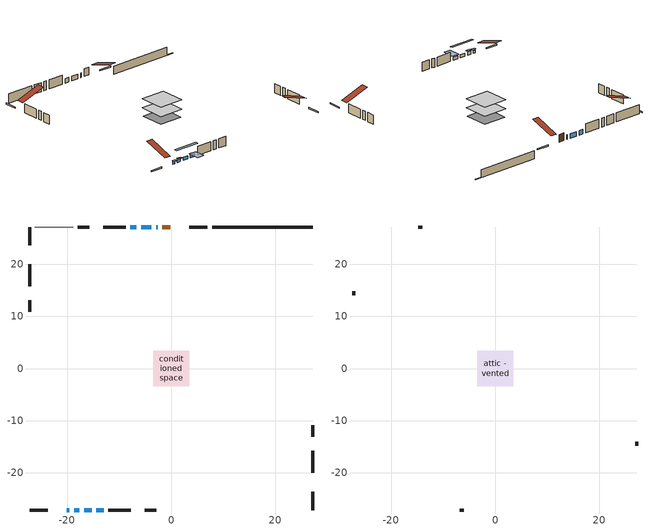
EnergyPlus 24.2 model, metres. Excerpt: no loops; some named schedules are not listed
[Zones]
conditioned space
 floor adiabatic (AdiabaticFloorConstruction): -3.46,-3.46 -3.46,3.46 3.46,3.46 3.46,-3.46 z1.31
 floor foundation (Slab1 construction): -3.3,-3.3 -3.3,3.3 3.3,3.3 3.3,-3.3 z-0.88
 wall outside (RimJoist1 construction): 6.91,27.19 3.42,27.19 / -27.19,-27.19 -23.71,-27.19 / -27.19,27.19 -27.19,23.71 / 27.19,-27.19 27.19,-23.71 z1.31:1.61
 wall outside (AdiabaticWallConstruction 1): -0.21,27.19 -1.7,27.19 z1.31:3.34
 wall outside (AdiabaticWallConstruction): -2.62,27.19 -2.9,27.19 / -3.83,27.19 -5.75,27.19 / -6.68,27.19 -7.86,27.19 z1.31:2.53; -20.08,-27.19 -19.56,-27.19 z1.31:1.97; -18.64,-27.19 -17.65,-27.19 z1.31:2.3; -16.72,-27.19 -15.32,-27.19 / -14.39,-27.19 -13,-27.19 z1.31:2.23
 wall outside (Wall1 construction): -8.79,27.19 -13.07,27.19 / -12.07,-27.19 -7.79,-27.19 / -27.19,20.08 -27.19,15.8 / 27.19,-20.08 27.19,-15.8 z1.31:3.75
 wall outside (Wall3 construction): -15.76,27.19 -17.94,27.19 / -5.1,-27.19 -2.92,-27.19 / -27.19,13.11 -27.19,10.93 / 27.19,-13.11 27.19,-10.93 z1.31:3.75
 wall foundation (FoundationWall1 construction): 7.84,27.19,-0.88 7.84,27.19,1.31 25.26,27.19,1.31 25.26,27.19,-0.75 27.19,27.19,-0.75 27.19,27.19,-0.88
 wall adiabatic (Wall4 construction): -18.87,27.19 -26.26,27.19 z1.31:3.75
 window (WindowConstruction 2): -2.63,27.19 -2.9,27.19 z1.31:2.53
 window (WindowConstruction 3): -20.08,-27.19 -19.57,-27.19 z1.31:1.97
 window (WindowConstruction): -3.83,27.19 -5.75,27.19 z1.31:2.53
 window (WindowConstruction 1): -18.64,-27.19 -17.65,-27.19 z1.31:2.3
 window (WindowConstruction 4): -6.68,27.19 -7.86,27.19 z1.31:2.53
 window (WindowConstruction 5): -16.72,-27.19 -15.32,-27.19 z1.31:2.22
 window (WindowConstruction 6): -14.39,-27.19 -13,-27.19 z1.31:2.22
 door (Door): -0.21,27.19 -1.7,27.19 z1.31:3.34
 ceiling adiabatic (AdiabaticFloorConstruction): 3.46,-3.46 3.46,3.46 -3.46,3.46 -3.46,-3.46 z1.31
attic - vented
 floor to conditioned space (Floor1 construction Reversed): -3.46,-3.46 -3.46,3.46 3.46,3.46 3.46,-3.46 z3.75
 wall outside (Wall2 construction): -14,27.19 -14.83,27.19 / -6.86,-27.19 -6.03,-27.19 / -27.19,14.87 -27.19,14.04 / 27.19,-14.87 27.19,-14.04 z1.31:3.75
 roof outside (Roof1 construction): 0.72,27.19,3.75 0.72,20.46,5.99 2.5,20.46,5.99 2.5,27.19,3.75; -21,-27.19,3.75 -21,-20.46,5.99 -22.78,-20.46,5.99 -22.78,-27.19,3.75; -27.19,21,3.75 -20.46,21,5.99 -20.46,22.78,5.99 -27.19,22.78,3.75; 27.19,-21,3.75 20.46,-21,5.99 20.46,-22.78,5.99 27.19,-22.78,3.75
shading: -19.27,-27.19 -20.37,-27.19 -20.37,-27.8 -19.27,-27.8 z2.27; -17.5,-27.19 -18.79,-27.19 -18.79,-27.8 -17.5,-27.8 z2.45; -12.58,-27.19 -19.46,-27.19 -19.46,-27.8 -12.58,-27.8 z4.96; -12.7,-27.19 -14.69,-27.19 -14.69,-30.24 -12.7,-30.24 z2.52
[Building]
Building 1: Terrain=Suburbs
[Site:Location]
Bathurst AP_NB: Latitude {deg}=47.63; Longitude {deg}=-65.74; Time Zone {hr}=-4; Elevation {m}=59; Keep Site Location Information=Yes
[Site:GroundTemperature:Shallow]
0.0375368, -2.14911, -2.32423, -1.28655, 2.87914, 7.02543, 10.62, 12.8971, 13.0906, 11.2385, 7.7356, 3.71651
[Site:WaterMainsTemperature]
Calculation Method=Schedule; Temperature Schedule=mains temperature schedule
[Material] Roughness=Rough; Thermal Absorptance=0.9
Name | Thickness {m} | Conductivity {W/m-K} | Density {kg/m3} | Specific Heat {J/kg-K} | Solar Absorptance | Visible Absorptance
asphalt or fiberglass shingles | 0.00635 | 0.162714 | 1121.4 | 1465.45 | 0.4 | 0.4
ceiling loosefill ins | 0.169333 | 0.0480833 | 16.02 | 1046.75 | 0.7 | 0.7
ceiling stud and cavity | 0.1397 | 0.119484 | 65.682 | 1177.47 | 0.7 | 0.7
concrete 4.0 in. | 0.1016 | 1.803125 | 2242.8 | 837.4 | 0.7 | 0.7
concrete 8.0 in. | 0.2032 | 1.803125 | 2242.8 | 837.4 | 0.7 | 0.7
door material | 0.04445 | 0.0451087 | 512.64 | 1214.23 | 0.7 | 0.7
exterior vertical ins | 0.0492593 | 0.029427 | 32.04 | 1214.23 | 0.7 | 0.7
floor covering | 0.0127 | 0.0433444 | 54.468 | 1339.84 | 0.6 | 0.6
floor rigid ins; wall rigid ins 2 | 0.512978 | 0.029427 | 32.04 | 1214.23 | 0.7 | 0.7
floor stud and cavity | 0.1397 | 1.75129 | 37.0049 | 1207.88 | 0.7 | 0.7
furniture material conditioned space 1 | 0.1524 | 0.115458 | 640.8 | 1214.23 | 0.6 | 0.6
gypsum board | 0.0127 | 0.160291 | 801 | 837.4 | 0.6 | 0.6
gypsum board 1 | 0.0127 | 0.160291 | 801 | 837.4 | 0.7 | 0.7
osb sheathing 0.5 in. | 0.0127 | 0.115458 | 512.64 | 1214.23 | 0.7 | 0.7
osb sheathing 0.75 in. | 0.01905 | 0.115458 | 512.64 | 1214.23 | 0.7 | 0.7
osb sheathing 2.0 in. | 0.0508 | 0.115458 | 512.64 | 1214.23 | 0.7 | 0.7
rim joist rigid ins; wall rigid ins | 0.051816 | 0.029427 | 32.04 | 1214.23 | 0.7 | 0.7
rim joist stud and cavity | 0.0508 | 0.04043 | 125.044 | 1163.47 | 0.6 | 0.6
wall rigid ins 1 | 0.051816 | 0.029427 | 32.04 | 1214.23 | 0.4 | 0.4
wall stud and cavity | 0.1397 | 0.237545 | 139.0536 | 1170.24 | 0.7 | 0.7
wall stud and cavity 1 | 0.0889 | 6.9971 | 50.32683 | 1063.81 | 0.6 | 0.6
wall stud and cavity 2 | 0.1397 | 0.286894 | 139.0536 | 1170.24 | 0.7 | 0.7
wall stud and cavity 3 | 0.1397 | 0.186005 | 139.0536 | 1170.24 | 0.7 | 0.7
wall stud and cavity 4 | 0.0889 | 0.380278 | 52.3479 | 1209.89 | 0.7 | 0.7
wall stud and cavity 5 | 0.0889 | 0.391764 | 83.0341 | 1211.67 | 0.7 | 0.7
wood siding | 0.0254 | 0.102417 | 544.68 | 1172.36 | 0.4 | 0.4
wood siding 1 | 0.00254 | 0.102417 | 544.68 | 1172.36 | 0.4 | 0.4
wood siding 2; wood siding 3; wood siding 4 | 0.0254 | 0.102417 | 544.68 | 1172.36 | 0.7 | 0.7
[WindowMaterial:SimpleGlazingSystem]
Name | U-Factor {W/m2-K} | Solar Heat Gain Coefficient
WindowMaterial | 2.95256 | 0.6
WindowMaterial 1 | 3.01445 | 0.52
WindowMaterial 2 | 3.068959 | 0.39
WindowMaterial 3 | 2.97698 | 0.57
WindowMaterial 4 | 2.98492 | 0.56
[Construction]
AdiabaticFloorConstruction: floor stud and cavity, floor rigid ins, osb sheathing 0.75 in., floor covering
AdiabaticWallConstruction: wood siding 3, wall rigid ins 2, wall stud and cavity 4, gypsum board
AdiabaticWallConstruction 1: wood siding 4, wall rigid ins 2, wall stud and cavity 4, gypsum board
Door: door material
Floor1 construction Reversed: gypsum board, ceiling stud and cavity, ceiling loosefill ins
FoundationWall1 construction: concrete 8.0 in., gypsum board 1
furniture construction conditioned space 1: furniture material conditioned space 1
PartitionWallConstruction: gypsum board, wall stud and cavity 5, gypsum board
RimJoist1 construction: wood siding 2, rim joist rigid ins, osb sheathing 2.0 in., rim joist stud and cavity
Roof1 construction: asphalt or fiberglass shingles
Slab1 construction: concrete 4.0 in.
Wall1 construction: wood siding, wall rigid ins, osb sheathing 0.5 in., wall stud and cavity, gypsum board
Wall2 construction: wood siding 1, wall stud and cavity 1
Wall3 construction: wood siding, wall rigid ins, osb sheathing 0.5 in., wall stud and cavity 2, gypsum board
Wall4 construction: wall rigid ins 1, osb sheathing 0.5 in., wall stud and cavity 3, gypsum board
WindowConstruction: WindowMaterial
WindowConstruction 1: WindowMaterial 1
WindowConstruction 2; WindowConstruction 3: WindowMaterial 2
WindowConstruction 4: WindowMaterial 3
WindowConstruction 5; WindowConstruction 6: WindowMaterial 4
[Zone] Multiplier=1; Part of Total Floor Area=Yes
Name | Volume {m3}
attic - vented | 17.4177
conditioned space | 222.6
[Space]
Name | Zone | Volume {m3}
attic - vented 1 | attic - vented | 17.4177
conditioned space 1 | conditioned space | 222.6
[ZoneInfiltration:EffectiveLeakageArea]
infil attic - vented 1: Zone or Space=attic - vented 1; Schedule=Always On Discrete; Effective Air Leakage Area {cm2}=1912; Stack Coefficient=0.000325653; Wind Coefficient=1.21926e-05
[ZoneMixing]
whole house fan mix: Zone or Space=attic - vented; Schedule=Always On Continuous; Design Flow Rate Calculation Method=Flow/Zone; Design Flow Rate {m3/s}=0; Source Zone or Space=conditioned space
[SurfaceProperty:ExposedFoundationPerimeter]
Slab1: Exposed Perimeter Calculation Method=TotalExposedPerimeter; Total Exposed Perimeter {m}=19.355
[InternalMass] Zone or ZoneList=conditioned space; Space or SpaceList=conditioned space 1
Name | Construction | Surface Area {m2}
furniture mass conditioned space 1 | furniture construction conditioned space 1 | 36.5997
partition wall mass | PartitionWallConstruction | 91.4993
[Lights]
interior lighting: Zone or ZoneList or Space or SpaceList=conditioned space 1; Schedule=interior lighting schedule; Design Level Calculation Method=LightingLevel; Lighting Level {W}=343.2; Return Air Fraction=0; Fraction Radiant=0.6; Fraction Visible=0.2; Fraction Replaceable=1
[People]
occupants: Zone or ZoneList or Space or SpaceList=conditioned space 1; Number of People Schedule=occupants schedule; Number of People Calculation Method=People; Number of People=3; Fraction Radiant=0.314171; Sensible Heat Fraction=0.56303; Activity Level Schedule=occupants activity schedule; Carbon Dioxide Generation Rate {m3/s-W}=0; Enable ASHRAE 55 Comfort Warnings=No; Mean Radiant Temperature Calculation Type=EnclosureAveraged
[ElectricEquipment] Zone or ZoneList or Space or SpaceList=conditioned space 1; Design Level Calculation Method=EquipmentLevel
Name | Schedule | Design Level {W} | Fraction Latent | Fraction Radiant | Fraction Lost
clothes dryer | clothes dryer schedule | 140.772 | 0.015 | 0.081 | 0.85
clothes washer | clothes washer schedule | 32.1985 | 0.03 | 0.162 | 0.7
cooking range | cooking range schedule | 208.969 | 0.08 | 0.432 | 0.2
dishwasher | dishwasher schedule | 66.8632 | 0.3 | 0.18 | 0.4
fridge | fridge schedule | 72.9452 | 0 | 0.6 | 0
mech vent house fan | mech vent house fan schedule | 19.9167 | 0 | 0 | 0.5
mech vent house fan cfis | mech vent house fan cfis schedule | 0 | 0 | 0 | 0
misc plug loads | misc plug loads schedule | 494.7 | 0.045 | 0.513 | 0.1
whole house fan | Always On Discrete | 0 | 0 | 0 | 1
[OtherEquipment] Zone or ZoneList or Space or SpaceList=conditioned space 1; Design Level Calculation Method=EquipmentLevel
Name | Fuel Type | Schedule | Design Level {W} | Fraction Latent | Fraction Radiant | Fraction Lost
clothes dryer 1 | Electricity | clothes dryer schedule | 0 | 0.015 | 0.081 | 0.85
cooking range 1 | Electricity | cooking range schedule | 0 | 0.08 | 0.432 | 0.2
general water use latent | None | general water use schedule | 59.3978 | 1 | 0 | 0
general water use sensible | None | general water use schedule | -58.539 | 0 | 0.6 | 0
mech vent house fan latent load | None | Always On Discrete | 0 | 1 | 0 | 0
mech vent house fan sensible load | None | Always On Discrete | 0 | 0 | 0 | 0
water heater energy adjustment1 | Electricity | Always On Discrete | 0.01 | 0 | 0 | 1
[ZoneInfiltration:DesignFlowRate] Zone or ZoneList or Space or SpaceList=conditioned space 1; Schedule=Always On Discrete; Design Flow Rate Calculation Method=Flow/Zone; Design Flow Rate {m3/s}=0
infil flow; natural vent flow; whole house fan flow
[ZoneControl:Thermostat]
conditioned space Thermostat: Zone or ZoneList=conditioned space; Control Type Schedule=conditioned space Thermostat Schedule; Control 1=conditioned space temperature setpoint; Temperature Difference Between Cutout And Setpoint {deltaC}=0
[ZoneHVAC:Baseboard:Convective:Electric]
electric baseboard: Availability Schedule=Always On Discrete; Heating Design Capacity {W}=4780.28; Efficiency=1
[Zone equipment]
conditioned space: electric baseboard
[Foundation:Kiva]
Foundation Kiva 1: Initial Indoor Air Temperature {C}=18; Wall Height Above Grade {m}=1.31; Wall Depth Below Slab {m}=0.2032; Custom Block Material Name 1=exterior vertical ins; Custom Block Depth 1 {m}=2.189988; Custom Block X Position 1 {m}=0.2159; Custom Block Z Position 1 {m}=0
[Foundation:Kiva:Settings]
Soil Conductivity {W/m-K}=0.849921; Soil Density {kg/m3}=1842.3; Soil Specific Heat {J/kg-K}=418.7; Ground Solar Absorptivity=0.9; Ground Thermal Absorptivity=0.9; Ground Surface Roughness {m}=0.03; Far-Field Width {m}=40; Deep-Ground Boundary Condition=ZeroFlux; Deep-Ground Depth {m}=40; Minimum Cell Dimension {m}=0.2; Maximum Cell Growth Coefficient=3; Simulation Timestep=Timestep
[Exterior:Lights]
exterior lighting: Schedule=exterior lighting schedule; Design Level {W}=75.6
[EnergyManagementSystem:GlobalVariable]
infil_program_Qfan
infil_program_Qinf
natural_vent_program_Qnv
natural_vent_program_Qwhf
[EnergyManagementSystem:Sensor]
Name | Output:Variable or Output:Meter Index Key | Output:Variable or Output:Meter
airflow_gain | infil flow | Infiltration Sensible Heat Gain Energy
airflow_gain_1 | natural vent flow | Infiltration Sensible Heat Gain Energy
airflow_gain_2 | whole house fan flow | Infiltration Sensible Heat Gain Energy
airflow_loss | infil flow | Infiltration Sensible Heat Loss Energy
airflow_loss_1 | natural vent flow | Infiltration Sensible Heat Loss Energy
airflow_loss_2 | whole house fan flow | Infiltration Sensible Heat Loss Energy
clg_load_cond |  | Cooling:EnergyTransfer:Zone:CONDITIONED SPACE
clg_sp_s; clg_sp_s_1 | cooling setpoint | Schedule Value
clothes_dryer_exhaust_0_sch_s | clothes dryer exhaust 0 schedule | Schedule Value
conditioned_space_clg_unmet_s | conditioned space | Zone Cooling Setpoint Not Met Time
conditioned_space_htg_unmet_s | conditioned space | Zone Heating Setpoint Not Met Time
cool_season | cooling season schedule | Schedule Value
fridge_tin_s | conditioned space | Zone Mean Air Temperature
htg_load_cond |  | Heating:EnergyTransfer:Zone:CONDITIONED SPACE
htg_sp_s; htg_sp_s_1 | heating setpoint | Schedule Value
ig_ee_conv | clothes dryer | Electric Equipment Convective Heating Energy
ig_ee_conv_2 | cooking range | Electric Equipment Convective Heating Energy
ig_ee_conv_4 | fridge | Electric Equipment Convective Heating Energy
ig_ee_conv_5 | misc plug loads | Electric Equipment Convective Heating Energy
ig_ee_conv_6 | whole house fan | Electric Equipment Convective Heating Energy
ig_ee_rad | clothes dryer | Electric Equipment Radiant Heating Energy
ig_ee_rad_2 | cooking range | Electric Equipment Radiant Heating Energy
ig_ee_rad_4 | fridge | Electric Equipment Radiant Heating Energy
ig_ee_rad_5 | misc plug loads | Electric Equipment Radiant Heating Energy
ig_ee_rad_6 | whole house fan | Electric Equipment Radiant Heating Energy
ig_lgt_conv | interior lighting | Lights Convective Heating Energy
ig_lgt_rad | interior lighting | Lights Radiant Heating Energy
ig_lgt_vis | interior lighting | Lights Visible Radiation Heating Energy
ig_oe_conv | clothes dryer 1 | Other Equipment Convective Heating Energy
ig_oe_conv_1 | cooking range 1 | Other Equipment Convective Heating Energy
ig_oe_conv_2 | general water use latent | Other Equipment Convective Heating Energy
ig_oe_conv_3 | general water use sensible | Other Equipment Convective Heating Energy
ig_oe_conv_4 | water heater energy adjustment1 | Other Equipment Convective Heating Energy
ig_oe_rad | clothes dryer 1 | Other Equipment Radiant Heating Energy
ig_oe_rad_1 | cooking range 1 | Other Equipment Radiant Heating Energy
ig_oe_rad_2 | general water use latent | Other Equipment Radiant Heating Energy
ig_oe_rad_3 | general water use sensible | Other Equipment Radiant Heating Energy
ig_oe_rad_4 | water heater energy adjustment1 | Other Equipment Radiant Heating Energy
ig_ppl_conv | occupants | People Convective Heating Energy
ig_ppl_rad | occupants | People Radiant Heating Energy
im_conv | furniture mass conditioned space 1 | Surface Inside Face Convection Heat Gain Energy
im_conv_1 | partition wall mass | Surface Inside Face Convection Heat Gain Energy
im_ig | furniture mass conditioned space 1 | Surface Inside Face Internal Gains Radiation Heat Gain Energy
im_ig_1 | partition wall mass | Surface Inside Face Internal Gains Radiation Heat Gain Energy
im_lgt | furniture mass conditioned space 1 | Surface Inside Face Lights Radiation Heat Gain Energy
im_lgt_1 | partition wall mass | Surface Inside Face Lights Radiation Heat Gain Energy
im_sol | furniture mass conditioned space 1 | Surface Inside Face Solar Radiation Heat Gain Energy
im_sol_1 | partition wall mass | Surface Inside Face Solar Radiation Heat Gain Energy
im_surf | furniture mass conditioned space 1 | Surface Inside Face Net Surface Thermal Radiation Heat Gain Energy
im_surf_1 | partition wall mass | Surface Inside Face Net Surface Thermal Radiation Heat Gain Energy
mv_conv | mech vent house fan | Electric Equipment Convective Heating Energy
mv_conv_1 | mech vent house fan cfis | Electric Equipment Convective Heating Energy
mv_conv_2 | mech vent house fan latent load | Other Equipment Convective Heating Energy
mv_conv_3 | mech vent house fan sensible load | Other Equipment Convective Heating Energy
mv_rad | mech vent house fan | Electric Equipment Radiant Heating Energy
mv_rad_1 | mech vent house fan cfis | Electric Equipment Radiant Heating Energy
mv_rad_2 | mech vent house fan latent load | Other Equipment Radiant Heating Energy
mv_rad_3 | mech vent house fan sensible load | Other Equipment Radiant Heating Energy
natural_vent_s | natural vent schedule | Schedule Value
out_pb_s |  | Site Outdoor Air Barometric Pressure
out_wt_s |  | Site Outdoor Air Humidity Ratio
site_vw_s |  | Site Wind Speed
ss_back_out | Window1 | Surface Window Shortwave from Zone Back Out Window Heat Transfer Rate
ss_back_out_1 | Window2 | Surface Window Shortwave from Zone Back Out Window Heat Transfer Rate
ss_back_out_2 | Window3 | Surface Window Shortwave from Zone Back Out Window Heat Transfer Rate
ss_back_out_3 | Window4 | Surface Window Shortwave from Zone Back Out Window Heat Transfer Rate
ss_back_out_4 | Window5 | Surface Window Shortwave from Zone Back Out Window Heat Transfer Rate
ss_back_out_5 | Window6 | Surface Window Shortwave from Zone Back Out Window Heat Transfer Rate
ss_back_out_6 | Window7 | Surface Window Shortwave from Zone Back Out Window Heat Transfer Rate
ss_conv | Door1 | Surface Inside Face Convection Heat Gain Energy
ss_conv_1 | Window1 | Surface Inside Face Convection Heat Gain Energy
ss_conv_2 | Window2 | Surface Inside Face Convection Heat Gain Energy
ss_conv_3 | Window3 | Surface Inside Face Convection Heat Gain Energy
ss_conv_4 | Window4 | Surface Inside Face Convection Heat Gain Energy
ss_conv_5 | Window5 | Surface Inside Face Convection Heat Gain Energy
ss_conv_6 | Window6 | Surface Inside Face Convection Heat Gain Energy
ss_conv_7 | Window7 | Surface Inside Face Convection Heat Gain Energy
ss_ig | Door1 | Surface Inside Face Internal Gains Radiation Heat Gain Energy
ss_ig_1 | Window1 | Surface Inside Face Internal Gains Radiation Heat Gain Energy
ss_ig_2 | Window2 | Surface Inside Face Internal Gains Radiation Heat Gain Energy
ss_ig_3 | Window3 | Surface Inside Face Internal Gains Radiation Heat Gain Energy
ss_ig_4 | Window4 | Surface Inside Face Internal Gains Radiation Heat Gain Energy
ss_ig_5 | Window5 | Surface Inside Face Internal Gains Radiation Heat Gain Energy
ss_ig_6 | Window6 | Surface Inside Face Internal Gains Radiation Heat Gain Energy
ss_ig_7 | Window7 | Surface Inside Face Internal Gains Radiation Heat Gain Energy
ss_lgt | Door1 | Surface Inside Face Lights Radiation Heat Gain Energy
ss_sol | Door1 | Surface Inside Face Solar Radiation Heat Gain Energy
ss_surf | Door1 | Surface Inside Face Net Surface Thermal Radiation Heat Gain Energy
ss_surf_1 | Window1 | Surface Inside Face Net Surface Thermal Radiation Heat Gain Energy
ss_surf_2 | Window2 | Surface Inside Face Net Surface Thermal Radiation Heat Gain Energy
ss_surf_3 | Window3 | Surface Inside Face Net Surface Thermal Radiation Heat Gain Energy
ss_surf_4 | Window4 | Surface Inside Face Net Surface Thermal Radiation Heat Gain Energy
ss_surf_5 | Window5 | Surface Inside Face Net Surface Thermal Radiation Heat Gain Energy
ss_surf_6 | Window6 | Surface Inside Face Net Surface Thermal Radiation Heat Gain Energy
ss_surf_7 | Window7 | Surface Inside Face Net Surface Thermal Radiation Heat Gain Energy
ss_trans_in | Window1 | Surface Window Transmitted Solar Radiation Rate
ss_trans_in_1 | Window2 | Surface Window Transmitted Solar Radiation Rate
ss_trans_in_2 | Window3 | Surface Window Transmitted Solar Radiation Rate
ss_trans_in_3 | Window4 | Surface Window Transmitted Solar Radiation Rate
ss_trans_in_4 | Window5 | Surface Window Transmitted Solar Radiation Rate
ss_trans_in_5 | Window6 | Surface Window Transmitted Solar Radiation Rate
ss_trans_in_6 | Window7 | Surface Window Transmitted Solar Radiation Rate
ss_trans_out | Window1 | Surface Inside Face Initial Transmitted Diffuse Transmitted Out Window Solar Radiation Rate
ss_trans_out_1 | Window2 | Surface Inside Face Initial Transmitted Diffuse Transmitted Out Window Solar Radiation Rate
ss_trans_out_2 | Window3 | Surface Inside Face Initial Transmitted Diffuse Transmitted Out Window Solar Radiation Rate
ss_trans_out_3 | Window4 | Surface Inside Face Initial Transmitted Diffuse Transmitted Out Window Solar Radiation Rate
ss_trans_out_4 | Window5 | Surface Inside Face Initial Transmitted Diffuse Transmitted Out Window Solar Radiation Rate
ss_trans_out_5 | Window6 | Surface Inside Face Initial Transmitted Diffuse Transmitted Out Window Solar Radiation Rate
ss_trans_out_6 | Window7 | Surface Inside Face Initial Transmitted Diffuse Transmitted Out Window Solar Radiation Rate
s_conv | Floor1 | Surface Inside Face Convection Heat Gain Energy
s_conv_1 | FoundationWall1 | Surface Inside Face Convection Heat Gain Energy
s_conv_10 | Wall1:180 | Surface Inside Face Convection Heat Gain Energy
s_conv_11 | Wall1:270 | Surface Inside Face Convection Heat Gain Energy
s_conv_12 | Wall1:90 | Surface Inside Face Convection Heat Gain Energy
s_conv_13 | Wall3:0 | Surface Inside Face Convection Heat Gain Energy
s_conv_14 | Wall3:180 | Surface Inside Face Convection Heat Gain Energy
s_conv_15 | Wall3:270 | Surface Inside Face Convection Heat Gain Energy
s_conv_16 | Wall3:90 | Surface Inside Face Convection Heat Gain Energy
s_conv_17 | Wall4 | Surface Inside Face Convection Heat Gain Energy
s_conv_2 | inferred conditioned ceiling | Surface Inside Face Convection Heat Gain Energy
s_conv_3 | inferred conditioned floor | Surface Inside Face Convection Heat Gain Energy
s_conv_4 | RimJoist1:0 | Surface Inside Face Convection Heat Gain Energy
s_conv_5 | RimJoist1:180 | Surface Inside Face Convection Heat Gain Energy
s_conv_6 | RimJoist1:270 | Surface Inside Face Convection Heat Gain Energy
s_conv_7 | RimJoist1:90 | Surface Inside Face Convection Heat Gain Energy
s_conv_8 | Slab1 | Surface Inside Face Convection Heat Gain Energy
s_conv_9 | Wall1:0 | Surface Inside Face Convection Heat Gain Energy
s_ig | Floor1 | Surface Inside Face Internal Gains Radiation Heat Gain Energy
s_ig_1 | FoundationWall1 | Surface Inside Face Internal Gains Radiation Heat Gain Energy
s_ig_10 | Wall1:180 | Surface Inside Face Internal Gains Radiation Heat Gain Energy
s_ig_11 | Wall1:270 | Surface Inside Face Internal Gains Radiation Heat Gain Energy
s_ig_12 | Wall1:90 | Surface Inside Face Internal Gains Radiation Heat Gain Energy
s_ig_13 | Wall3:0 | Surface Inside Face Internal Gains Radiation Heat Gain Energy
s_ig_14 | Wall3:180 | Surface Inside Face Internal Gains Radiation Heat Gain Energy
s_ig_15 | Wall3:270 | Surface Inside Face Internal Gains Radiation Heat Gain Energy
s_ig_16 | Wall3:90 | Surface Inside Face Internal Gains Radiation Heat Gain Energy
s_ig_17 | Wall4 | Surface Inside Face Internal Gains Radiation Heat Gain Energy
s_ig_2 | inferred conditioned ceiling | Surface Inside Face Internal Gains Radiation Heat Gain Energy
s_ig_3 | inferred conditioned floor | Surface Inside Face Internal Gains Radiation Heat Gain Energy
s_ig_4 | RimJoist1:0 | Surface Inside Face Internal Gains Radiation Heat Gain Energy
s_ig_5 | RimJoist1:180 | Surface Inside Face Internal Gains Radiation Heat Gain Energy
s_ig_6 | RimJoist1:270 | Surface Inside Face Internal Gains Radiation Heat Gain Energy
s_ig_7 | RimJoist1:90 | Surface Inside Face Internal Gains Radiation Heat Gain Energy
s_ig_8 | Slab1 | Surface Inside Face Internal Gains Radiation Heat Gain Energy
s_ig_9 | Wall1:0 | Surface Inside Face Internal Gains Radiation Heat Gain Energy
s_lgt | Floor1 | Surface Inside Face Lights Radiation Heat Gain Energy
s_lgt_1 | FoundationWall1 | Surface Inside Face Lights Radiation Heat Gain Energy
s_lgt_10 | Wall1:180 | Surface Inside Face Lights Radiation Heat Gain Energy
s_lgt_11 | Wall1:270 | Surface Inside Face Lights Radiation Heat Gain Energy
s_lgt_12 | Wall1:90 | Surface Inside Face Lights Radiation Heat Gain Energy
s_lgt_13 | Wall3:0 | Surface Inside Face Lights Radiation Heat Gain Energy
s_lgt_14 | Wall3:180 | Surface Inside Face Lights Radiation Heat Gain Energy
s_lgt_15 | Wall3:270 | Surface Inside Face Lights Radiation Heat Gain Energy
s_lgt_16 | Wall3:90 | Surface Inside Face Lights Radiation Heat Gain Energy
s_lgt_17 | Wall4 | Surface Inside Face Lights Radiation Heat Gain Energy
s_lgt_2 | inferred conditioned ceiling | Surface Inside Face Lights Radiation Heat Gain Energy
s_lgt_3 | inferred conditioned floor | Surface Inside Face Lights Radiation Heat Gain Energy
s_lgt_4 | RimJoist1:0 | Surface Inside Face Lights Radiation Heat Gain Energy
s_lgt_5 | RimJoist1:180 | Surface Inside Face Lights Radiation Heat Gain Energy
s_lgt_6 | RimJoist1:270 | Surface Inside Face Lights Radiation Heat Gain Energy
s_lgt_7 | RimJoist1:90 | Surface Inside Face Lights Radiation Heat Gain Energy
s_lgt_8 | Slab1 | Surface Inside Face Lights Radiation Heat Gain Energy
s_lgt_9 | Wall1:0 | Surface Inside Face Lights Radiation Heat Gain Energy
s_sol | Floor1 | Surface Inside Face Solar Radiation Heat Gain Energy
s_sol_1 | FoundationWall1 | Surface Inside Face Solar Radiation Heat Gain Energy
s_sol_10 | Wall1:180 | Surface Inside Face Solar Radiation Heat Gain Energy
s_sol_11 | Wall1:270 | Surface Inside Face Solar Radiation Heat Gain Energy
s_sol_12 | Wall1:90 | Surface Inside Face Solar Radiation Heat Gain Energy
s_sol_13 | Wall3:0 | Surface Inside Face Solar Radiation Heat Gain Energy
s_sol_14 | Wall3:180 | Surface Inside Face Solar Radiation Heat Gain Energy
s_sol_15 | Wall3:270 | Surface Inside Face Solar Radiation Heat Gain Energy
